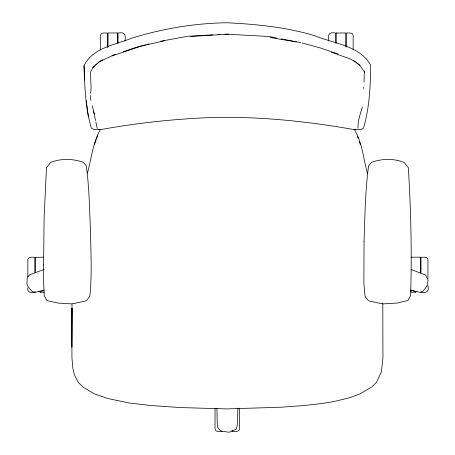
<?xml version="1.0" encoding="UTF-8"?>
<svg xmlns="http://www.w3.org/2000/svg" width="455" height="455" viewBox="0 0 455 455"><rect width="100%" height="100%" fill="white"/><g stroke="black" fill="none" stroke-linecap="round" stroke-linejoin="round"><path stroke-width="0.68" d="M35.382 291.865L35.382 292.053M35.405 272.704L35.422 257.189M108.04 46.984L108.057 32.987L117.635 32.976L117.635 33.352M117.623 43.003L117.635 33.056M232.124 431.152L232.124 430.629M232.124 430.97L232.124 430.669M336.245 33.033L345.828 32.976L345.811 46.541M336.234 43.1L336.245 32.976M410.996 291.263L410.99 292.178L415.785 292.229M410.996 291.069L410.996 290.119M411.036 257.212L420.613 257.177M420.596 273.159L420.613 257.194M35.422 257.365L43.634 257.177M363.755 88.503L363.761 87.167M237.874 408.112L237.55 423.525L236.367 429.076L229.201 432.25L221.363 431.169L217.882 428.132L217.234 423.281L216.938 408.385M72.009 303.832L71.918 357.573L72.846 368.175L74.336 374.749L78.305 382.41L83.259 387.222L94.293 393.797L107.818 398.506L129.396 403.033L152.146 405.65L180.936 407.583L226.789 408.914L281.201 407.208L303.582 405.576L321.6 403.534L333.458 401.668L349.486 397.767L359.882 394.002L371.837 386.926L376.495 382.24L381.37 371.854L382.934 358.142L382.791 303.565M364.046 82.054L364.358 71.117M90.625 95.561L90.471 98.371L90.949 100.362M90.738 93.457L91.08 87.15L90.426 72.231L93.446 66.76L94.498 65.867M357.983 128.373C357.772 120.911 360.212 114.034 362.368 107.027M87.434 173.122C91.461 158.465 92.763 142.546 100.589 129.277M94.549 144.371L96.25 139.486M96.466 138.877L97.683 135.846M99.469 129.533L94.094 129.567L91.387 128.185C85.347 108.017 84.744 86.581 84.061 65.639C92.683 47.565 115.547 44.857 132.223 37.992C162.907 28.631 194.712 23.25 226.817 22.75C256.432 24.234 286.07 27.09 314.587 35.672C333.504 43.6 359.649 45.42 370.694 65.15C370.433 86.245 369.494 107.88 363.448 128.185L361.054 129.482L355.366 129.533M92.814 67.613L99.241 61.852L111.219 56.204L140.925 46.2L164.471 40.734M95.55 64.98L99.77 61.414L102.659 59.81M44.215 269.4L29.632 274.826L27.22 277.476L26.942 283.977L28.005 286.531L32.129 291.45L34.819 292.372L44.289 290.102M123.242 51.756L134.845 47.735L145.572 44.829M111.884 55.573L115.234 54.452M146.914 44.471L148.921 43.925M187.068 36.389L160.291 41.342M355.412 129.226L353.797 129.538C307.631 121.377 260.698 116.463 213.77 117.453C175.448 118.789 137.228 122.918 99.508 129.817L98.399 129.169M190.673 36.485L228.746 34.131M187.756 36.258L212.991 34.807M217.899 34.523L220.703 34.364M224.906 34.125L268.774 36.463L276.418 37.941M420.016 258.212L420.613 258.212M40.171 292.229L44.277 292.229M270.099 37.486L296.33 41.934M281.287 38.885L300.749 42.651M410.518 290.08L419.948 292.383L422.843 291.382L426.989 286.058L428.058 280.24L425.544 274.979L411.201 269.57M302.126 42.969L320.513 47.985L338.145 54.008M331.337 52.206L351.271 59.315L355.224 62.056M356.356 62.841L359.746 65.19L364.717 72.345M353.387 60.231L359.939 65.31M354.377 129.556C362.299 142.762 363.374 158.738 367.469 173.361M357.294 136.307L358.108 138.246M359.228 141.357L360.297 144.434M97.296 128.52L95.834 121.934M92.223 105.668L94.202 113.773M93.639 111.088L95.556 120.581M86.274 100.595L88.344 116.895M84.061 65.639L84.442 80.069M427.945 278.733L427.945 259.674C427.723 256.256 423.167 257.359 421.006 257.291L421.006 272.528M427.945 285.524C429.526 290.973 426.398 293.896 421.006 292.343L421.006 291.746M353.154 50.005L353.154 35.473C352.932 32.06 348.382 33.164 346.215 33.09L346.215 47.206M335.608 43.225L335.608 33.09C329.09 31.577 327.475 34.836 328.669 40.904M239.495 408.425L239.495 428.928C239.273 432.347 234.717 431.243 232.556 431.317L232.556 430.72M221.949 431.169C220.061 431.357 215.198 432.358 215.01 428.928L215.01 408.425M124.966 40.904C126.166 34.836 124.545 31.577 118.027 33.09L118.027 43.225M107.42 47.764L107.42 33.09C105.259 33.164 100.703 32.06 100.481 35.473L100.481 50.005M34.785 272.528L34.785 257.291C32.623 257.359 28.068 256.256 27.846 259.674L27.846 276.794M34.785 291.746L34.785 292.343C31.441 293.435 26.453 292.207 27.846 287.765M416.899 291.427A4.351 4.351 0 0 1 412.856 290.432M43.39 290.154A4.351 4.351 0 0 1 38.436 291.206M43.617 264.77L43.572 280.087L44.203 295.545L46.859 300.505L57.865 303.058L71.901 303.906L85.204 301.119L86.956 300.084L89.806 296.222C92.098 275.32 90.881 254.243 90.573 233.267C89.499 210.756 89.459 187.978 86.194 165.7L83.009 162.179C72.669 158.59 60.879 158.329 50.664 162.458L46.501 167.645L44.095 217.655L43.617 264.77M71.975 308.234L71.799 347.057L71.975 308.234M364.023 241.514L363.881 283.38L365.024 296.222L367.873 300.084L369.625 301.119L382.922 303.906L396.959 303.058L407.964 300.505L410.626 295.545C411.929 252.923 410.939 210.204 408.328 167.645L404.165 162.458C393.95 158.329 382.154 158.59 371.82 162.179L368.63 165.7C365.172 190.702 364.961 216.256 364.023 241.514M415.785 291.837L415.449 291.82L415.785 291.837M40.171 291.837L39.835 291.82L40.171 291.837"/></g></svg>
